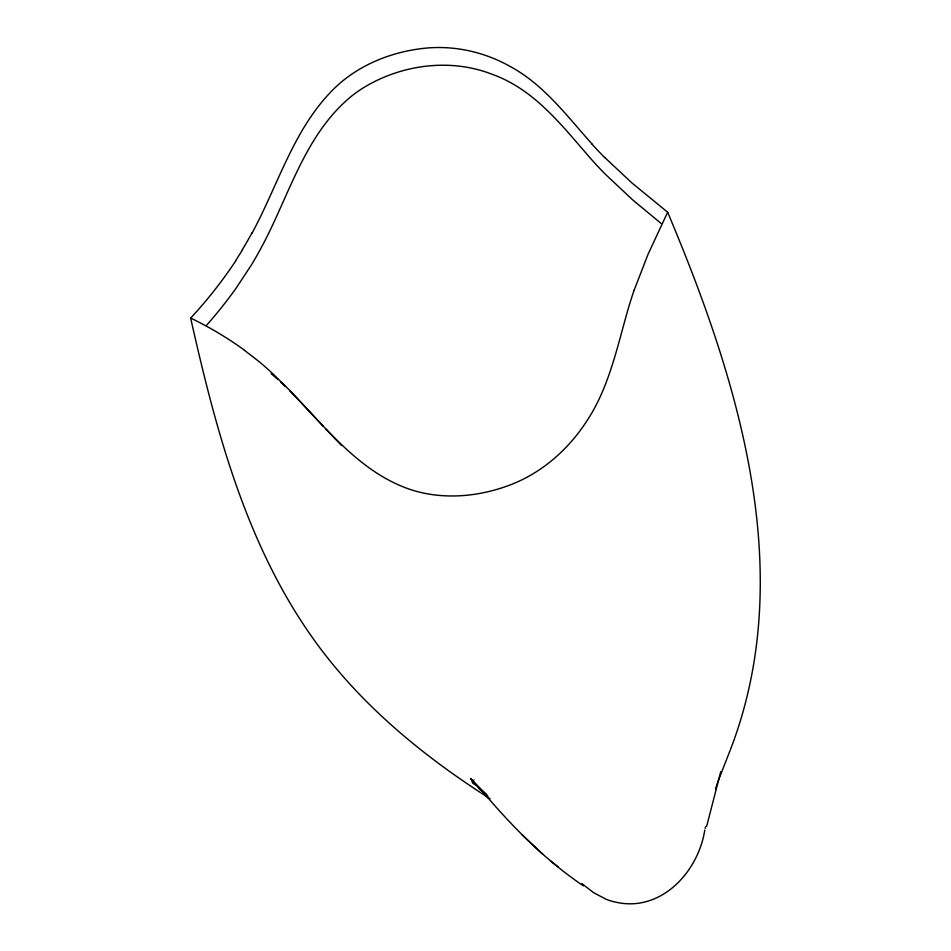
<?xml version="1.0" encoding="UTF-8"?>
<svg xmlns="http://www.w3.org/2000/svg" width="951" height="951" viewBox="0 0 951 951"><rect width="100%" height="100%" fill="white"/><g stroke="black" fill="none" stroke-linecap="round" stroke-linejoin="round"><path stroke-width="1.43" d="M720.751 771.665L706.652 826.324M705.202 828.428L705.606 826.764M704.774 830.08C698.331 871.936 660.897 912.698 615.57 902.119A57.476 55.895 -21.9 0 1 606.346 899.384L593.626 892.68L581.917 883.598M715.485 788.878L716.186 786.691M716.555 785.597L717.28 783.41M717.648 782.328L730.344 749.852M634.139 290.233L648 254.392L667.65 212.216L631.856 182.889L604.765 157.497M734.541 738.535C796.237 563.872 736.169 374.967 667.65 212.216M734.267 739.296L733.994 740.056M733.72 740.817L733.447 741.578M733.173 742.339L731.771 746.107M731.485 746.856L731.2 747.605M730.915 748.354L730.63 749.103M252.122 233.007C278.548 184.244 294.002 127.577 334.788 87.968C357.909 65.678 388.971 52.816 420.58 48.739C451.356 44.566 483.179 51.259 510.176 66.475C543.924 84.687 567.153 116.236 592.2 144.195M242.529 249.768L235.551 260.812M490.11 798.781C422.91 756.021 359.906 704.299 313.426 639.013C245.964 544.507 215.746 429.674 190.64 318.05A464.112 400.775 -42.3 0 1 243.634 349.564M583.415 885.892C545.577 860.263 513.207 827.572 483.69 792.884M243.575 349.635L258.41 361.071A398.54 344.94 -40 0 1 272.462 373.41L290.186 390.825L323.34 426.381M550.498 860.917L557.928 866.718M661.1 223.449L632.427 199.674L604.919 173.807A504.672 406.053 -3.4 0 1 594.268 162.585C564.644 129.288 536.709 90.523 493.129 74.677C450.905 57.749 401.334 64.395 362.997 88.027A110.934 93.935 -18.5 0 0 351.276 96.372C304.403 134.887 288.961 196.667 261.061 248.045A351.822 283.457 -28.8 0 1 251.278 265.151L236.549 287.535A405.138 323.578 -29.2 0 1 206.426 325.42M486.817 795.048L479.304 788.795L487.922 796.094M486.246 794.335L472.112 780.997L485.224 793.883L470.495 778.465L488.303 797.925M522.016 834.728L542.985 854.485M280.723 382.147L285.3 386.451M289.782 390.837C326.027 427.522 359.502 472.278 410.214 489.468C442.322 500.071 477.818 497.04 509.177 485.307C540.739 473.574 567.307 450.548 585.745 422.624C608.913 388.602 616.985 347.472 628.254 308.647A578.672 506.063 9.4 0 1 634.103 290.221M341.516 445.46L325.884 429.127M271.237 373.731A393.476 341.302 -39.9 0 1 277.93 379.592M473.978 779.927A242.814 220.394 -33.6 0 1 472.171 782.209M472.766 783.279A263.213 247.201 -54.8 0 1 475.191 784.67M235.717 260.883A404.9 321.771 -29.3 0 1 190.687 318.074M251.92 232.947A355.519 284.551 -29 0 1 242.315 249.697M604.67 157.557A508.821 408.217 -3.7 0 1 592.104 144.255"/></g></svg>
